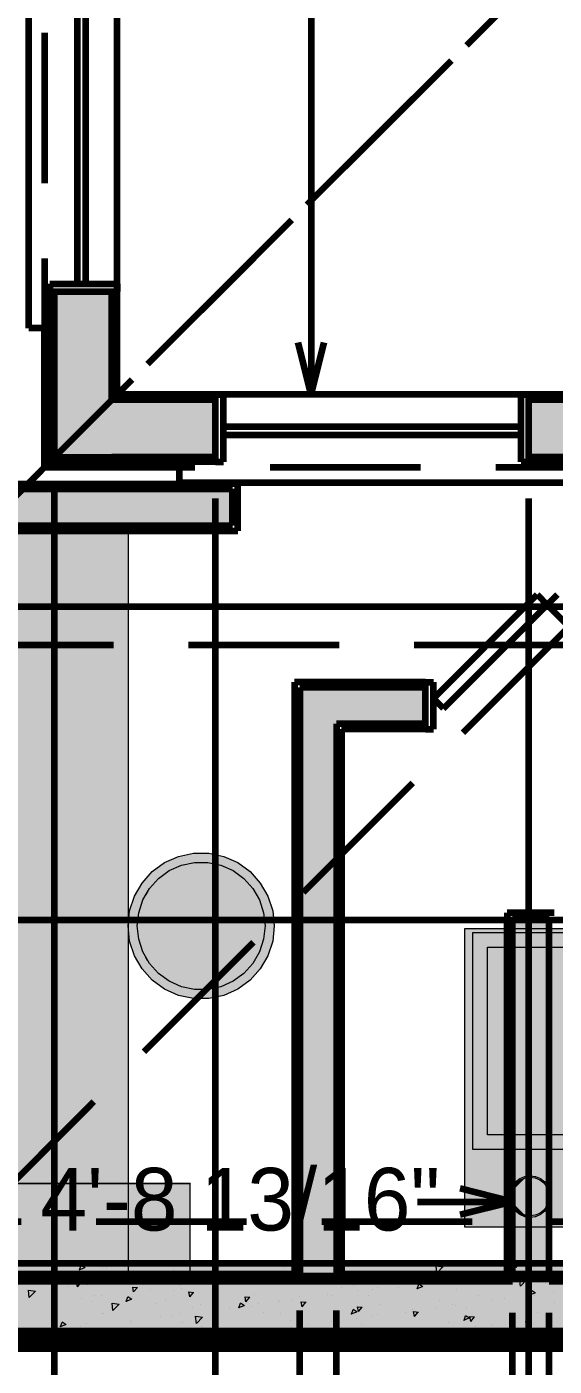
# Model space of a CAD drawing. Header units: inches. Extents: x -355 to 955, y -237 to 947.
# Drawn here: x 167.3 to 217.8, y 32.4 to 160.7 of the extents above; entities that cross this region are included whole.
import ezdxf

# ---------------------------------------------------------------- set-up
doc = ezdxf.new("R2010")
doc.units = ezdxf.units.IN
doc.header["$LTSCALE"] = 96
doc.header["$MEASUREMENT"] = 0
doc.linetypes.add('Dash', pattern=[0.225, 0.15, -0.075])
for name, color, linetype, lineweight, true_color in [('Casings_ Exterior-3', 7, 'Continuous', 158, 0x000000), ('Dimensions-1', 7, 'Continuous', 158, 0x000080), ('Dimensions-2', 7, 'Continuous', 158, 0x000080), ('Dimensions-3', 7, 'Continuous', 158, 0x000080), ('Doors-1', 7, 'Continuous', 158, 0x4b4b4b), ('Fixtures_ Interior-1', 7, 'Continuous', 158, 0x804040), ('Footings-0', 7, 'Dash', 211, 0x000000), ('Furniture_ Interior-2', 7, 'Continuous', 211, 0x8080c0), ('Roof Planes-2', 7, 'Dash', 211, 0x6fa455), ('Roof Planes-3', 7, 'Dash', 211, 0x6fa455), ('Slabs-1', 7, 'Continuous', 211, 0x000000), ('Walls_  Foundation-0', 7, 'Continuous', 211, 0x000000), ('Walls_  Normal-1', 7, 'Continuous', 211, 0x000000), ('Walls_  Normal-2', 7, 'Continuous', 211, 0x000000), ('Walls_  Normal-3', 7, 'Continuous', 211, 0x000000), ('Windows-3', 7, 'Continuous', 158, 0x4b4b4b)]:
    doc.layers.add(name, color=color, linetype=linetype, lineweight=lineweight, true_color=true_color)

# ---------------------------------------------------------------- blocks, each defined once
blk = doc.blocks.new('18_ w_ Gas Upflow_3')
at = {"layer": 'Fixtures_ Interior-1', "color": 17, "lineweight": 0, "true_color": 0x804040, "transparency": 33554687}
for points in [[(-8.75, 28.6), (8.74, 28.61), (8.75, 0), (-8.75, 0)], [(-8, 28.23), (8, 28.23), (8, 7.45), (-8, 7.45)], [(-6.6, 26.84), (6.6, 26.84), (6.6, 8.85), (-6.6, 8.85)], [(-4.43, 3.46), (-4.23, 3.94), (-3.91, 4.35), (-3.5, 4.67), (-3.01, 4.87), (-2.5, 4.94), (-1.98, 4.87), (-1.5, 4.67), (-1.08, 4.35), (-0.76, 3.94), (-0.56, 3.46), (-0.5, 2.94), (-0.56, 2.42), (-0.76, 1.94), (-1.08, 1.53), (-1.5, 1.21), (-1.98, 1.01), (-2.5, 0.94), (-3.01, 1.01), (-3.5, 1.21), (-3.91, 1.53), (-4.23, 1.94), (-4.43, 2.42), (-4.5, 2.94)], [(-4.29, 3.42), (-4.1, 3.87), (-3.81, 4.25), (-3.42, 4.55), (-2.98, 4.73), (-2.5, 4.8), (-2.01, 4.73), (-1.57, 4.55), (-1.18, 4.25), (-0.89, 3.87), (-0.7, 3.42), (-0.64, 2.94), (-0.7, 2.46), (-0.89, 2.01), (-1.18, 1.63), (-1.57, 1.33), (-2.01, 1.15), (-2.5, 1.08), (-2.98, 1.15), (-3.42, 1.33), (-3.81, 1.63), (-4.1, 2.01), (-4.29, 2.46), (-4.35, 2.94)]]:
    blk.add_lwpolyline(points, close=True, dxfattribs=at)
at = {"layer": 'Fixtures_ Interior-1', "color": 7, "lineweight": 0, "true_color": 0xffffff, "transparency": 33554687}
for points in [[(-8.75, 28.6), (8.74, 28.61), (-8.75, 28.6), (8.75, 0)], [(-8.75, 0), (-8.75, 28.6), (-8.75, 0), (8.75, 0)], [(-8, 7.45), (-8, 28.23), (-8, 7.45), (8, 7.45)], [(-8, 28.23), (8, 28.23), (-8, 28.23), (8, 7.45)], [(-6.6, 8.85), (-6.6, 26.84), (-6.6, 8.85), (6.6, 26.84)], [(-6.6, 8.85), (6.6, 26.84), (-6.6, 8.85), (6.6, 8.85)], [(-4.5, 2.94), (-3.5, 4.67), (-4.5, 2.94), (-3.01, 4.87)], [(-4.5, 2.94), (-3.01, 4.87), (-4.5, 2.94), (-2.5, 0.94)], [(-4.5, 2.94), (-3.91, 4.35), (-4.5, 2.94), (-3.5, 4.67)], [(-4.5, 2.94), (-4.43, 3.46), (-4.5, 2.94), (-3.91, 4.35)], [(-4.43, 3.46), (-4.23, 3.94), (-4.43, 3.46), (-3.91, 4.35)], [(-4.29, 3.42), (-3.42, 4.55), (-4.29, 3.42), (-2.98, 4.73)], [(-4.29, 3.42), (-2.98, 4.73), (-4.29, 3.42), (-1.18, 4.25)], [(-4.29, 3.42), (-4.1, 3.87), (-4.29, 3.42), (-3.42, 4.55)], [(-4.29, 3.42), (-1.18, 4.25), (-4.29, 3.42), (-1.18, 1.63)], [(-4.1, 3.87), (-3.81, 4.25), (-4.1, 3.87), (-3.42, 4.55)], [(-3.01, 4.87), (-2.5, 4.94), (-3.01, 4.87), (-1.98, 4.87)], [(-3.01, 4.87), (-1.98, 4.87), (-3.01, 4.87), (-2.5, 0.94)], [(-2.98, 4.73), (-2.5, 4.8), (-2.98, 4.73), (-2.01, 4.73)], [(-2.98, 4.73), (-2.01, 4.73), (-2.98, 4.73), (-1.18, 4.25)], [(-1.98, 4.87), (-0.5, 2.94), (-1.98, 4.87), (-2.5, 0.94)], [(-2.01, 4.73), (-1.57, 4.55), (-2.01, 4.73), (-1.18, 4.25)], [(-1.98, 4.87), (-1.5, 4.67), (-1.98, 4.87), (-0.5, 2.94)], [(-1.5, 4.67), (-1.08, 4.35), (-1.5, 4.67), (-0.5, 2.94)], [(-1.18, 4.25), (-0.89, 3.87), (-1.18, 4.25), (-0.7, 3.42)], [(-1.18, 4.25), (-0.7, 3.42), (-1.18, 4.25), (-0.64, 2.94)], [(-1.18, 4.25), (-0.64, 2.94), (-1.18, 4.25), (-1.18, 1.63)], [(-1.08, 4.35), (-0.76, 3.94), (-1.08, 4.35), (-0.56, 3.46)], [(-1.08, 4.35), (-0.56, 3.46), (-1.08, 4.35), (-0.5, 2.94)], [(-4.5, 2.94), (-2.5, 0.94), (-4.5, 2.94), (-4.23, 1.94)], [(-4.5, 2.94), (-4.23, 1.94), (-4.5, 2.94), (-4.43, 2.42)], [(-4.35, 2.94), (-4.29, 3.42), (-4.35, 2.94), (-4.29, 2.46)], [(-4.29, 3.42), (-1.18, 1.63), (-4.29, 3.42), (-4.29, 2.46)], [(-0.5, 2.94), (-1.5, 1.21), (-0.5, 2.94), (-2.5, 0.94)], [(-0.5, 2.94), (-0.76, 1.94), (-0.5, 2.94), (-1.5, 1.21)], [(-0.64, 2.94), (-0.7, 2.46), (-0.64, 2.94), (-1.18, 1.63)], [(-0.5, 2.94), (-0.56, 2.42), (-0.5, 2.94), (-0.76, 1.94)], [(-1.18, 1.63), (-2.98, 1.15), (-1.18, 1.63), (-4.29, 2.46)], [(-2.98, 1.15), (-3.42, 1.33), (-2.98, 1.15), (-4.29, 2.46)], [(-3.42, 1.33), (-4.1, 2.01), (-3.42, 1.33), (-4.29, 2.46)], [(-2.5, 0.94), (-3.91, 1.53), (-2.5, 0.94), (-4.23, 1.94)], [(-3.42, 1.33), (-3.81, 1.63), (-3.42, 1.33), (-4.1, 2.01)], [(-2.5, 0.94), (-3.5, 1.21), (-2.5, 0.94), (-3.91, 1.53)], [(-1.18, 1.63), (-2.01, 1.15), (-1.18, 1.63), (-2.98, 1.15)], [(-1.18, 1.63), (-1.57, 1.33), (-1.18, 1.63), (-2.01, 1.15)], [(-0.76, 1.94), (-1.08, 1.53), (-0.76, 1.94), (-1.5, 1.21)], [(-0.7, 2.46), (-0.89, 2.01), (-0.7, 2.46), (-1.18, 1.63)], [(-2.5, 0.94), (-3.01, 1.01), (-2.5, 0.94), (-3.5, 1.21)], [(-2.01, 1.15), (-2.5, 1.08), (-2.01, 1.15), (-2.98, 1.15)], [(-1.5, 1.21), (-1.98, 1.01), (-1.5, 1.21), (-2.5, 0.94)]]:
    blk.add_solid(points, dxfattribs=at)
blk = doc.blocks.new('Ductless AC Heat')
at = {"layer": 'Fixtures_ Interior-1', "color": 17, "lineweight": 0, "true_color": 0x804040, "transparency": 33554687}
blk.add_line((-21.55, 8.65), (-21.6, 8.65), dxfattribs=at)
at = {"layer": 'Fixtures_ Interior-1', "lineweight": 0, "transparency": 33554687}
blk.add_lwpolyline([(21.6, 8.65), (21.55, 8.7), (21.6, 8.65), (21.55, 8.65), (-21.55, 8.65), (-21.6, 8.65), (-21.6, 0.05), (21.6, 0.05), (21.55, 0), (21.6, 0.05), (21.6, 8.65), (21.55, 8.65)], dxfattribs=at)
at = {"layer": 'Fixtures_ Interior-1', "color": 17, "lineweight": 0, "true_color": 0x804040, "transparency": 33554687}
blk.add_lwpolyline([(-21.55, 0), (-21.55, 8.7), (21.55, 8.7), (21.55, 0), (-21.55, 0), (-21.6, 0.05)], close=True, dxfattribs=at)
blk.add_lwpolyline([(-21.55, 8.7), (-21.6, 8.65), (-21.55, 8.7)], dxfattribs=at)
at = {"layer": 'Fixtures_ Interior-1', "color": 7, "lineweight": 0, "true_color": 0xffffff, "transparency": 33554687}
for points in [[(-21.55, 0), (-21.55, 8.7), (-21.55, 0), (21.55, 0)], [(-21.55, 8.7), (21.55, 8.7), (-21.55, 8.7), (21.55, 0)]]:
    blk.add_solid(points, dxfattribs=at)
blk = doc.blocks.new('Rectangular Tapered')
at = {"layer": 'Furniture_ Interior-2', "color": 163, "lineweight": 0, "true_color": 0x8080c0, "transparency": 33554687}
blk.add_lwpolyline([(-14, 12), (14, 12), (14, 0), (-14, 0)], close=True, dxfattribs=at)
at = {"layer": 'Furniture_ Interior-2', "color": 7, "lineweight": 0, "true_color": 0xffffff, "transparency": 33554687}
for points in [[(-14, 0), (-14, 12), (-14, 0), (14, 0)], [(-14, 12), (14, 12), (-14, 12), (14, 0)]]:
    blk.add_solid(points, dxfattribs=at)
blk = doc.blocks.new('Diner Stool')
at = {"color": 163, "linetype": 'Continuous', "lineweight": 0, "true_color": 0x8080c0, "transparency": 33554687}
blk.add_lwpolyline([(-5.3, 3.94), (-5.82, 5.11), (-6.08, 6.36), (-6.08, 7.64), (-5.82, 8.89), (-5.3, 10.06), (-4.55, 11.09), (-3.6, 11.95), (-2.49, 12.59), (-1.27, 12.98), (0, 13.12), (1.27, 12.98), (2.49, 12.59), (3.6, 11.95), (4.55, 11.09), (5.3, 10.06), (5.82, 8.89), (6.08, 7.64), (6.08, 6.36), (5.82, 5.11), (5.3, 3.94), (4.55, 2.91), (3.6, 2.05), (2.49, 1.41), (1.27, 1.02), (0, 0.88), (-1.27, 1.02), (-2.49, 1.41), (-3.6, 2.05), (-4.55, 2.91)], close=True, dxfattribs=at)
at = {"color": 18, "linetype": 'Continuous', "lineweight": 0, "true_color": 0x000000, "transparency": 33554687}
for points in [[(-3.27, 1.86), (-3.13, 1.77), (-3.12, 1.76), (-3.01, 1.71)], [(3.27, 1.86), (3.13, 1.77), (3.12, 1.76), (3.01, 1.71)]]:
    blk.add_lwpolyline(points, dxfattribs=at)
at = {"color": 7, "linetype": 'Continuous', "lineweight": 0, "true_color": 0xffffff, "transparency": 33554687}
for points in [[(-2.49, 12.59), (-1.27, 12.98), (-2.49, 12.59), (1.27, 12.98)], [(-2.49, 12.59), (1.27, 12.98), (-2.49, 12.59), (2.49, 1.41)], [(-1.27, 12.98), (0, 13.12), (-1.27, 12.98), (1.27, 12.98)], [(1.27, 12.98), (2.49, 12.59), (1.27, 12.98), (3.6, 11.95)], [(1.27, 12.98), (3.6, 11.95), (1.27, 12.98), (5.3, 10.06)], [(1.27, 12.98), (5.3, 10.06), (1.27, 12.98), (2.49, 1.41)], [(-5.3, 10.06), (-4.55, 11.09), (-5.3, 10.06), (-2.49, 12.59)], [(-5.3, 10.06), (-2.49, 12.59), (-5.3, 10.06), (-2.49, 1.41)], [(-4.55, 11.09), (-3.6, 11.95), (-4.55, 11.09), (-2.49, 12.59)], [(-2.49, 12.59), (2.49, 1.41), (-2.49, 12.59), (-2.49, 1.41)], [(3.6, 11.95), (4.55, 11.09), (3.6, 11.95), (5.3, 10.06)], [(-4.55, 2.91), (-6.08, 6.36), (-4.55, 2.91), (-5.3, 10.06)], [(-6.08, 6.36), (-6.08, 7.64), (-6.08, 6.36), (-5.3, 10.06)], [(-6.08, 7.64), (-5.82, 8.89), (-6.08, 7.64), (-5.3, 10.06)], [(-4.55, 2.91), (-5.3, 10.06), (-4.55, 2.91), (-2.49, 1.41)], [(5.3, 10.06), (5.3, 3.94), (5.3, 10.06), (2.49, 1.41)], [(5.3, 10.06), (5.82, 8.89), (5.3, 10.06), (6.08, 7.64)], [(5.3, 10.06), (6.08, 7.64), (5.3, 10.06), (5.3, 3.94)], [(6.08, 7.64), (6.08, 6.36), (6.08, 7.64), (5.3, 3.94)], [(-4.55, 2.91), (-5.3, 3.94), (-4.55, 2.91), (-6.08, 6.36)], [(-5.3, 3.94), (-5.82, 5.11), (-5.3, 3.94), (-6.08, 6.36)], [(6.08, 6.36), (5.82, 5.11), (6.08, 6.36), (5.3, 3.94)], [(5.3, 3.94), (4.55, 2.91), (5.3, 3.94), (2.49, 1.41)], [(-4.55, 2.91), (-2.49, 1.41), (-4.55, 2.91), (-3.6, 2.05)], [(4.55, 2.91), (3.6, 2.05), (4.55, 2.91), (2.49, 1.41)], [(2.49, 1.41), (-1.27, 1.02), (2.49, 1.41), (-2.49, 1.41)], [(2.49, 1.41), (1.27, 1.02), (2.49, 1.41), (-1.27, 1.02)], [(1.27, 1.02), (0, 0.88), (1.27, 1.02), (-1.27, 1.02)]]:
    blk.add_solid(points, dxfattribs=at)
at = {"layer": 'Furniture_ Interior-2', "color": 163, "lineweight": 0, "true_color": 0x8080c0, "transparency": 33554687}
blk.add_lwpolyline([(-6.06, 3.5), (-6.66, 4.84), (-6.96, 6.27), (-6.96, 7.73), (-6.66, 9.16), (-6.06, 10.5), (-5.2, 11.68), (-4.11, 12.66), (-2.85, 13.39), (-1.46, 13.85), (0, 14), (1.46, 13.85), (2.85, 13.39), (4.11, 12.66), (5.2, 11.68), (6.06, 10.5), (6.66, 9.16), (6.96, 7.73), (6.96, 6.27), (6.66, 4.84), (6.06, 3.5), (5.2, 2.32), (4.11, 1.34), (2.85, 0.61), (1.46, 0.15), (0, 0), (-1.46, 0.15), (-2.85, 0.61), (-4.11, 1.34), (-5.2, 2.32)], close=True, dxfattribs=at)
at = {"layer": 'Furniture_ Interior-2', "color": 7, "lineweight": 0, "true_color": 0xffffff, "transparency": 33554687}
for points in [[(-5.2, 2.32), (-5.2, 11.68), (-5.2, 2.32), (-1.46, 13.85)], [(-5.2, 11.68), (-4.11, 12.66), (-5.2, 11.68), (-1.46, 13.85)], [(-5.2, 2.32), (-1.46, 13.85), (-5.2, 2.32), (-1.46, 0.15)], [(-4.11, 12.66), (-2.85, 13.39), (-4.11, 12.66), (-1.46, 13.85)], [(-1.46, 13.85), (0, 14), (-1.46, 13.85), (1.46, 13.85)], [(-1.46, 13.85), (1.46, 13.85), (-1.46, 13.85), (-1.46, 0.15)], [(1.46, 13.85), (1.46, 0.15), (1.46, 13.85), (-1.46, 0.15)], [(1.46, 13.85), (2.85, 13.39), (1.46, 13.85), (4.11, 12.66)], [(1.46, 13.85), (4.11, 12.66), (1.46, 13.85), (5.2, 11.68)], [(1.46, 13.85), (5.2, 11.68), (1.46, 13.85), (1.46, 0.15)], [(-5.2, 2.32), (-6.66, 4.84), (-5.2, 2.32), (-5.2, 11.68)], [(-6.66, 4.84), (-6.66, 9.16), (-6.66, 4.84), (-5.2, 11.68)], [(-6.66, 9.16), (-6.06, 10.5), (-6.66, 9.16), (-5.2, 11.68)], [(5.2, 11.68), (5.2, 2.32), (5.2, 11.68), (1.46, 0.15)], [(5.2, 11.68), (6.06, 10.5), (5.2, 11.68), (6.66, 9.16)], [(5.2, 11.68), (6.66, 9.16), (5.2, 11.68), (6.66, 4.84)], [(5.2, 11.68), (6.66, 4.84), (5.2, 11.68), (5.2, 2.32)], [(-6.66, 4.84), (-6.96, 7.73), (-6.66, 4.84), (-6.66, 9.16)], [(6.66, 9.16), (6.96, 7.73), (6.66, 9.16), (6.66, 4.84)], [(-6.66, 4.84), (-6.96, 6.27), (-6.66, 4.84), (-6.96, 7.73)], [(6.96, 7.73), (6.96, 6.27), (6.96, 7.73), (6.66, 4.84)], [(-5.2, 2.32), (-6.06, 3.5), (-5.2, 2.32), (-6.66, 4.84)], [(6.66, 4.84), (6.06, 3.5), (6.66, 4.84), (5.2, 2.32)], [(-5.2, 2.32), (-1.46, 0.15), (-5.2, 2.32), (-4.11, 1.34)], [(-1.46, 0.15), (-2.85, 0.61), (-1.46, 0.15), (-4.11, 1.34)], [(5.2, 2.32), (4.11, 1.34), (5.2, 2.32), (1.46, 0.15)], [(4.11, 1.34), (2.85, 0.61), (4.11, 1.34), (1.46, 0.15)], [(1.46, 0.15), (0, 0), (1.46, 0.15), (-1.46, 0.15)]]:
    blk.add_solid(points, dxfattribs=at)

msp = doc.modelspace()

# ---------------------------------------------------------------- linework, layer by layer
at = {"layer": 'Casings_ Exterior-3', "transparency": 33554687}
for p, q in [((167.51, 131.82), (167.51, 166.82)), ((169.51, 131.82), (167.51, 131.82)), ((181.88, 119.01), (181.88, 117.01)), ((218.88, 117.01), (181.88, 117.01))]:
    msp.add_line(p, q, dxfattribs=at)
at = {"layer": 'Dimensions-1', "color": 176, "linetype": 'Continuous', "lineweight": 158, "true_color": 0x000080, "transparency": 33554687}
for p, q in [((193.45, -21.25), (193.45, 37.72)), ((196.95, -21.25), (196.95, 37.72))]:
    msp.add_line(p, q, dxfattribs=at)
at = {"layer": 'Dimensions-2', "transparency": 33554687}
for p, q in [((213.81, 48.15), (208.81, 49.4)), ((213.81, 48.15), (208.81, 46.9)), ((217.31, -3.47), (217.31, 37.5))]:
    msp.add_line(p, q, dxfattribs=at)
at = {"layer": 'Dimensions-2', "color": 176, "linetype": 'Continuous', "lineweight": 158, "true_color": 0x000080, "transparency": 33554687}
for p, q in [((204.71, 48.15), (213.81, 48.15)), ((213.81, -21.47), (213.81, 37.5)), ((217.31, -21.47), (217.31, 37.5))]:
    msp.add_line(p, q, dxfattribs=at)
at = {"layer": 'Dimensions-3', "color": 176, "linetype": 'Continuous', "lineweight": 158, "true_color": 0x000080, "transparency": 33554687}
for p, q in [((194.53, 190.91), (194.53, 125.45)), ((185.38, -3.47), (185.38, 115.5)), ((215.38, -3.47), (215.38, 115.5)), ((131.47, 105.16), (276.05, 105.16)), ((131.47, 75.16), (276.05, 75.16)), ((95.47, 35), (277, 35)), ((113.47, 35), (277, 35)), ((131.47, 35), (277, 35))]:
    msp.add_line(p, q, dxfattribs=at)
at = {"layer": 'Dimensions-3', "transparency": 33554687}
for p, q in [((194.53, 125.45), (193.28, 130.45)), ((194.53, 125.45), (195.78, 130.45)), ((169.95, -3.47), (169.95, 116.45)), ((169.95, -21.47), (169.95, 116.45)), ((169.95, -39.47), (169.95, 116.45))]:
    msp.add_line(p, q, dxfattribs=at)
at = {"layer": 'Doors-1', "transparency": 33554687}
for p, q in [((206.24, 96.35), (216.17, 106.29)), ((207.21, 95.38), (217.14, 105.31)), ((216.17, 106.29), (217.14, 105.31)), ((217.14, 105.31), (218.12, 106.29)), ((217.14, 105.31), (227.08, 95.38)), ((205.49, 97.91), (206.24, 97.91)), ((205.49, 93.41), (205.49, 97.91)), ((206.24, 93.41), (206.24, 97.91)), ((207.21, 95.38), (206.24, 96.35)), ((205.49, 93.41), (206.24, 93.41))]:
    msp.add_line(p, q, dxfattribs=at)
at = {"layer": 'Footings-0', "transparency": 33554687}
msp.add_line((641.95, 46.22), (65.95, 46.22), dxfattribs=at)
at = {"layer": 'Roof Planes-2', "transparency": 33554687}
for points in [[(133, 413), (234.7, 311.3), (169, 311.3), (169, 118.5), (234.5, 118.5), (133, 17)], [(133, 17), (234.5, 118.5), (279.05, 118.5), (279.05, 34.05), (279.05, 34.05), (279.05, 17)]]:
    msp.add_lwpolyline(points, close=True, dxfattribs=at)
at = {"layer": 'Roof Planes-3', "transparency": 33554687}
for points in [[(151.95, 328.35), (265.4, 214.9), (151.95, 101.45)], [(151.95, 101.45), (265.4, 214.9), (375.45, 214.9), (262, 101.45)]]:
    msp.add_lwpolyline(points, close=True, dxfattribs=at)
at = {"layer": 'Slabs-1', "transparency": 33554687}
msp.add_lwpolyline([(154.45, 12.77), (154.45, 35.77), (255.55, 35.77), (255.55, 12.77)], close=True, dxfattribs=at)
at = {"layer": 'Walls_  Foundation-0', "color": 18, "linetype": 'Continuous', "lineweight": 211, "true_color": 0x000000, "transparency": 33554687}
for p, q in [((645.95, 42.22), (61.95, 42.22)), ((645.95, 34.22), (61.95, 34.22))]:
    msp.add_line(p, q, dxfattribs=at)
at = {"layer": 'Walls_  Foundation-0', "color": 252, "lineweight": 9, "true_color": 0x969696, "transparency": 33554687}
for p, q in [((170.59, 41.99), (170.59, 41.99)), ((171.71, 41.48), (171.71, 41.48)), ((172.33, 41.63), (172.86, 41.83)), ((172.36, 41.61), (172.51, 42.06)), ((172.51, 42.08), (172.88, 41.83)), ((174.55, 41.85), (174.55, 41.85)), ((174.89, 41.84), (174.89, 41.84)), ((176.42, 42.1), (176.42, 42.1)), ((177.54, 41.57), (177.54, 41.57)), ((181.32, 41.55), (181.32, 41.55)), ((181.43, 42.14), (181.43, 42.14)), ((183.11, 41.03), (183.64, 41.23)), ((183.14, 41), (183.29, 41.46)), ((183.29, 41.48), (183.66, 41.23)), ((188.1, 41.14), (188.1, 41.14)), ((189.68, 42.15), (189.68, 42.15)), ((191.48, 41.38), (191.48, 41.38)), ((192.01, 41.89), (192.01, 41.89)), ((192.88, 41.21), (192.88, 41.21)), ((193.36, 41.63), (193.36, 41.63)), ((196.66, 41.69), (196.66, 41.69)), ((200.52, 42.22), (200.52, 42.22)), ((206.57, 41.31), (206.49, 42.02)), ((206.49, 42.02), (207.16, 41.92)), ((206.57, 41.31), (207.15, 41.92)), ((207.58, 41.49), (207.58, 41.49)), ((210.3, 41.16), (210.3, 41.16)), ((211, 42.22), (211, 42.22)), ((211.96, 41.29), (211.96, 41.29)), ((214.15, 41.85), (214.08, 42.22)), ((214.15, 41.85), (214.46, 42.22)), ((214.36, 41.07), (214.36, 41.07)), ((215.03, 41.78), (215.03, 41.78)), ((215.86, 41.85), (215.86, 41.85)), ((215.94, 42.08), (215.94, 42.08)), ((217.52, 41.82), (217.52, 41.82)), ((169.9, 40.56), (169.9, 40.56)), ((171.2, 40), (171.2, 40)), ((172.15, 39.98), (172.06, 40.45)), ((172.07, 40.45), (172.52, 40.41)), ((172.15, 39.98), (172.51, 40.41)), ((172.78, 41.01), (172.78, 41.01)), ((173.09, 40.19), (173.09, 40.19)), ((173.68, 41.04), (173.68, 41.04)), ((177.53, 39.5), (177.44, 39.97)), ((177.45, 39.97), (177.9, 39.93)), ((177.53, 39.5), (177.89, 39.93)), ((182.03, 40.14), (182.03, 40.14)), ((182.15, 39.8), (182.15, 39.8)), ((182.55, 41.04), (182.55, 41.04)), ((183.91, 40.39), (183.91, 40.39)), ((185.13, 40.12), (185.13, 40.12)), ((188.64, 41.01), (188.64, 41.01)), ((188.98, 40.65), (188.98, 40.65)), ((190.69, 40.35), (190.69, 40.35)), ((193.89, 40.43), (194.41, 40.63)), ((193.92, 40.4), (194.07, 40.85)), ((194.07, 40.88), (194.44, 40.63)), ((197.47, 39.93), (197.47, 39.93)), ((198.6, 40.12), (198.6, 40.12)), ((199.05, 40.94), (199.05, 40.94)), ((200.84, 39.92), (200.84, 39.92)), ((202.9, 39.96), (202.9, 39.96)), ((204.32, 40.28), (204.32, 40.28)), ((204.67, 39.83), (205.19, 40.03)), ((204.69, 39.8), (204.85, 40.25)), ((204.85, 40.28), (205.22, 40.03)), ((205.58, 40.54), (205.58, 40.54)), ((208.06, 40.97), (208.06, 40.97)), ((208.11, 40.76), (208.11, 40.76)), ((208.42, 40.91), (208.42, 40.91)), ((212.36, 40.81), (212.36, 40.81)), ((214.57, 40.07), (214.49, 40.78)), ((214.5, 40.78), (215.17, 40.67)), ((214.57, 40.07), (215.16, 40.67)), ((216.96, 40.28), (216.96, 40.28)), ((167.54, 38.97), (167.46, 39.68)), ((167.47, 39.68), (168.14, 39.57)), ((167.54, 38.97), (168.13, 39.57)), ((169.73, 38.52), (169.73, 38.52)), ((172.57, 38.9), (172.57, 38.9)), ((173.59, 38.55), (173.59, 38.55)), ((173.79, 39.21), (173.79, 39.21)), ((174.45, 39.14), (174.45, 39.14)), ((176.81, 38.61), (177.34, 38.81)), ((176.83, 38.59), (176.99, 39.04)), ((176.99, 39.06), (177.36, 38.81)), ((177.45, 39.08), (177.45, 39.08)), ((179.19, 39.77), (179.19, 39.77)), ((180.57, 38.79), (180.57, 38.79)), ((181.34, 39.64), (181.34, 39.64)), ((182.91, 39.03), (182.82, 39.5)), ((182.83, 39.5), (183.28, 39.46)), ((182.91, 39.03), (183.27, 39.46)), ((188.29, 38.56), (188.2, 39.03)), ((188.21, 39.03), (188.66, 38.99)), ((188.29, 38.56), (188.65, 38.99)), ((189.14, 39.27), (189.14, 39.27)), ((191.39, 38.67), (191.39, 38.67)), ((191.52, 38.59), (191.52, 38.59)), ((192.78, 38.71), (192.78, 38.71)), ((193.44, 39.11), (193.44, 39.11)), ((193.67, 38.09), (193.58, 38.56)), ((193.59, 38.56), (194.04, 38.52)), ((193.67, 38.09), (194.03, 38.52)), ((196.12, 39.3), (196.12, 39.3)), ((196.57, 39.19), (196.57, 39.19)), ((198.97, 39.67), (198.97, 39.67)), ((200.06, 39.14), (200.06, 39.14)), ((200.43, 39.72), (200.43, 39.72)), ((206.84, 38.72), (206.84, 38.72)), ((208.42, 39.73), (208.42, 39.73)), ((210.56, 39.17), (210.56, 39.17)), ((211.87, 38.8), (211.87, 38.8)), ((213.06, 38.83), (213.06, 38.83)), ((215.45, 39.23), (215.97, 39.43)), ((215.47, 39.2), (215.63, 39.65)), ((215.63, 39.68), (216, 39.43)), ((215.76, 39.36), (215.76, 39.36)), ((215.9, 39.2), (215.9, 39.2)), ((217.78, 39.45), (217.78, 39.45)), ((217.79, 38.52), (217.79, 38.52)), ((169.8, 38.07), (169.8, 38.07)), ((170.23, 37.57), (170.23, 37.57)), ((174.52, 37.41), (174.52, 37.41)), ((174.62, 37.45), (174.62, 37.45)), ((175.55, 37.72), (175.46, 38.44)), ((175.47, 38.44), (176.14, 38.33)), ((175.55, 37.72), (176.13, 38.33)), ((179.68, 38.42), (179.68, 38.42)), ((181.93, 37.43), (181.93, 37.43)), ((183.16, 38), (183.16, 38)), ((183.98, 38.26), (183.98, 38.26)), ((185.04, 37.62), (185.04, 37.62)), ((186.67, 38.05), (186.67, 38.05)), ((187.59, 38.01), (188.11, 38.21)), ((187.61, 37.98), (187.77, 38.44)), ((187.77, 38.46), (188.14, 38.21)), ((188.89, 38.15), (188.89, 38.15)), ((189.51, 38.43), (189.51, 38.43)), ((189.94, 37.58), (189.94, 37.58)), ((191.64, 37.47), (191.64, 37.47)), ((198.37, 37.41), (198.89, 37.61)), ((198.39, 37.38), (198.54, 37.83)), ((198.54, 37.86), (198.92, 37.61)), ((199.05, 37.62), (198.96, 38.09)), ((198.97, 38.09), (199.42, 38.05)), ((199.05, 37.62), (199.41, 38.05)), ((200.33, 37.22), (200.33, 37.22)), ((200.89, 37.38), (200.89, 37.38)), ((201.1, 38.32), (201.1, 38.32)), ((203.61, 37.58), (203.61, 37.58)), ((204.23, 37.79), (204.23, 37.79)), ((204.43, 37.15), (204.34, 37.62)), ((204.35, 37.62), (204.8, 37.58)), ((204.43, 37.15), (204.79, 37.58)), ((206.45, 37.96), (206.45, 37.96)), ((208.02, 38.27), (208.02, 38.27)), ((208.32, 38.2), (208.32, 38.2)), ((209.17, 36.78), (209.32, 37.23)), ((209.32, 37.26), (209.7, 37.01)), ((209.43, 37.93), (209.43, 37.93)), ((216.21, 37.52), (216.21, 37.52)), ((217.15, 37.39), (217.15, 37.39)), ((170.51, 36.19), (171.03, 36.39)), ((170.53, 36.17), (170.68, 36.62)), ((170.6, 35.94), (170.6, 35.94)), ((170.68, 36.64), (171.06, 36.39)), ((172.48, 36.18), (172.48, 36.18)), ((173.04, 36.44), (173.04, 36.44)), ((173.5, 36.05), (173.5, 36.05)), ((177.21, 36.81), (177.21, 36.81)), ((177.35, 36.58), (177.35, 36.58)), ((180.06, 37.18), (180.06, 37.18)), ((181.25, 37.14), (181.25, 37.14)), ((181.31, 35.57), (181.46, 36.02)), ((181.46, 36.04), (181.84, 35.79)), ((182.18, 36.62), (182.18, 36.62)), ((183.55, 36.48), (183.47, 37.2)), ((183.48, 37.2), (184.14, 37.09)), ((183.55, 36.48), (184.14, 37.09)), ((184, 36.24), (184, 36.24)), ((191.56, 35.24), (191.47, 35.95)), ((191.48, 35.95), (192.15, 35.85)), ((192.53, 36.79), (192.53, 36.79)), ((192.69, 36.22), (192.69, 36.22)), ((194.15, 36.34), (194.15, 36.34)), ((196.48, 36.69), (196.48, 36.69)), ((196.99, 36.71), (196.99, 36.71)), ((198.87, 36.96), (198.87, 36.96)), ((199.31, 36.38), (199.31, 36.38)), ((207.69, 36.54), (207.69, 36.54)), ((209.14, 36.81), (209.67, 37.01)), ((209.81, 36.68), (209.72, 37.15)), ((209.73, 37.15), (210.18, 37.11)), ((209.81, 36.68), (210.17, 37.11)), ((210.26, 36.17), (210.26, 36.17)), ((211.78, 36.3), (211.78, 36.3)), ((211.99, 36.39), (211.99, 36.39)), ((213.93, 36.24), (213.93, 36.24)), ((215.19, 36.21), (215.1, 36.68)), ((215.11, 36.68), (215.56, 36.64)), ((215.19, 36.21), (215.55, 36.64)), ((215.67, 36.86), (215.67, 36.86)), ((215.81, 36.49), (215.81, 36.49)), ((167.81, 34.8), (167.72, 35.27)), ((167.73, 35.27), (168.18, 35.23)), ((167.76, 35.56), (167.76, 35.56)), ((167.81, 34.8), (168.17, 35.23)), ((169.71, 35.57), (169.71, 35.57)), ((172.72, 35.77), (172.72, 35.77)), ((173.19, 34.33), (173.1, 34.8)), ((173.11, 34.8), (173.56, 34.76)), ((173.19, 34.33), (173.55, 34.76)), ((175.64, 35.65), (175.64, 35.65)), ((181.16, 34.64), (181.16, 34.64)), ((181.29, 35.59), (181.81, 35.79)), ((182.41, 35.23), (182.41, 35.23)), ((184.7, 35.09), (184.7, 35.09)), ((184.94, 35.12), (184.94, 35.12)), ((187.54, 35.47), (187.54, 35.47)), ((188.78, 34.84), (188.78, 34.84)), ((188.8, 35.65), (188.8, 35.65)), ((189.41, 35.71), (189.41, 35.71)), ((191.56, 35.24), (192.14, 35.85)), ((192.07, 34.99), (192.59, 35.19)), ((192.09, 34.96), (192.24, 35.42)), ((192.24, 35.44), (192.62, 35.19)), ((193.07, 34.69), (193.07, 34.69)), ((193.37, 35.03), (193.37, 35.03)), ((198.24, 35.69), (198.24, 35.69)), ((199.53, 34.22), (199.48, 34.71)), ((199.48, 34.71), (200.15, 34.61)), ((200.24, 34.73), (200.24, 34.73)), ((201.9, 35.58), (201.9, 35.58)), ((202.53, 35.54), (202.53, 35.54)), ((202.87, 34.36), (203.02, 34.81)), ((203.02, 34.84), (203.4, 34.59)), ((204.14, 35.29), (204.14, 35.29)), ((204.47, 35), (204.47, 35)), ((206.35, 35.24), (206.35, 35.24)), ((207.92, 35.77), (207.92, 35.77)), ((208.68, 35.17), (208.68, 35.17)), ((210.19, 34.75), (210.19, 34.75)), ((211.09, 35.87), (211.09, 35.87)), ((178.08, 34.22), (178.08, 34.22)), ((178.5, 34.22), (178.48, 34.33)), ((178.49, 34.33), (178.94, 34.29)), ((178.87, 34.22), (178.93, 34.29)), ((179.96, 34.47), (179.96, 34.47)), ((185.01, 34.44), (185.01, 34.44)), ((199.77, 34.22), (200.14, 34.61)), ((201.63, 34.62), (201.63, 34.62)), ((202.84, 34.39), (203.37, 34.59)), ((211.27, 34.37), (211.27, 34.37)), ((213.8, 34.24), (213.83, 34.22)), ((215.58, 34.36), (215.58, 34.36))]:
    msp.add_line(p, q, dxfattribs=at)
at = {"layer": 'Walls_  Foundation-0', "color": 7, "true_color": 0xffffff, "transparency": 33554687}
msp.add_solid([(645.95, 34.22), (61.95, 34.22), (645.95, 42.22), (61.95, 42.22)], dxfattribs=at)
at = {"layer": 'Walls_  Normal-1', "color": 18, "linetype": 'Continuous', "lineweight": 211, "true_color": 0x000000, "transparency": 33554687}
for p, q in [((192.95, 97.91), (192.95, 41.22)), ((205.49, 97.91), (192.95, 97.91)), ((205.49, 93.41), (205.49, 97.91)), ((196.95, 97.41), (193.45, 97.41)), ((193.45, 97.41), (193.45, 40.72)), ((205.49, 97.41), (196.95, 97.41)), ((205.49, 93.91), (205.49, 97.41)), ((196.95, 93.91), (196.95, 40.72)), ((205.49, 93.91), (196.95, 93.91)), ((197.45, 93.41), (197.45, 41.22)), ((205.49, 93.41), (197.45, 93.41)), ((192.95, 41.22), (61, 41.22)), ((269.2, 41.22), (197.45, 41.22)), ((193.45, 40.72), (60.5, 40.72)), ((269.7, 40.72), (196.95, 40.72)), ((370.2, 34.77), (54.55, 34.77)), ((373.7, 34.78), (54.56, 34.78)), ((373.7, 35.22), (60.5, 35.22)), ((370.2, 34.27), (54.05, 34.27))]:
    msp.add_line(p, q, dxfattribs=at)
at = {"layer": 'Walls_  Normal-1', "color": 6, "lineweight": 9, "true_color": 0xff00ff, "transparency": 33554687}
for p, q in [((170.04, 34.27), (170.54, 34.77)), ((175.69, 34.27), (176.19, 34.77)), ((181.35, 34.27), (181.85, 34.77)), ((187.01, 34.27), (187.51, 34.77)), ((192.66, 34.27), (193.16, 34.77)), ((198.32, 34.27), (198.82, 34.77)), ((203.98, 34.27), (204.48, 34.77)), ((209.63, 34.27), (210.13, 34.77)), ((215.29, 34.27), (215.79, 34.77))]:
    msp.add_line(p, q, dxfattribs=at)
at = {"layer": 'Walls_  Normal-1', "color": 53, "true_color": 0xe3d062, "transparency": 33554687}
for points in [[(196.95, 97.41), (196.95, 40.72), (193.45, 97.41), (193.45, 40.72)], [(205.49, 93.91), (196.95, 93.91), (205.49, 97.41), (196.95, 97.41)]]:
    msp.add_solid(points, dxfattribs=at)
at = {"layer": 'Walls_  Normal-1', "color": 253, "lineweight": 211, "true_color": 0x899bb6, "transparency": 33554687}
msp.add_solid([(373.7, 35.22), (60.5, 35.22), (373.7, 40.72), (60.5, 40.72)], dxfattribs=at)
at = {"layer": 'Walls_  Normal-1', "color": 7, "lineweight": 211, "true_color": 0xffffff, "transparency": 33554687}
msp.add_solid([(370.2, 34.27), (54.05, 34.27), (370.2, 34.77), (54.55, 34.77)], dxfattribs=at)
at = {"layer": 'Walls_  Normal-2', "color": 18, "linetype": 'Continuous', "lineweight": 211, "true_color": 0x000000, "transparency": 33554687}
for p, q in [((157, 116.91), (187, 116.91)), ((187.5, 116.91), (187, 116.91)), ((187.5, 112.41), (187.5, 116.91)), ((156.5, 116.41), (187, 116.41)), ((187, 112.91), (187, 116.41)), ((156.5, 112.91), (187, 112.91)), ((157, 112.41), (187, 112.41)), ((187, 112.41), (187.5, 112.41)), ((217.81, 75.83), (213.31, 75.83)), ((213.31, 75.83), (213.31, 75.33)), ((213.31, 41), (213.31, 75.33)), ((213.81, 40.5), (213.81, 75.33)), ((217.31, 75.33), (213.81, 75.33)), ((217.31, 40.5), (217.31, 75.33)), ((213.81, 40.5), (156.5, 40.5)), ((213.31, 41), (157, 41)), ((285.94, 40.5), (217.31, 40.5)), ((285.94, 35), (156.5, 35)), ((282.44, 34.05), (150.05, 34.05)), ((282.44, 34.55), (150.55, 34.55)), ((285.94, 34.56), (150.56, 34.56))]:
    msp.add_line(p, q, dxfattribs=at)
at = {"layer": 'Walls_  Normal-2', "color": 6, "lineweight": 9, "true_color": 0xff00ff, "transparency": 33554687}
for p, q in [((169.82, 34.05), (170.32, 34.55)), ((175.47, 34.05), (175.97, 34.55)), ((181.13, 34.05), (181.63, 34.55)), ((186.79, 34.05), (187.29, 34.55)), ((192.44, 34.05), (192.94, 34.55)), ((198.1, 34.05), (198.6, 34.55)), ((203.76, 34.05), (204.26, 34.55)), ((209.41, 34.05), (209.91, 34.55)), ((215.07, 34.05), (215.57, 34.55))]:
    msp.add_line(p, q, dxfattribs=at)
at = {"layer": 'Walls_  Normal-2', "color": 53, "true_color": 0xe3d062, "transparency": 33554687}
for points in [[(156.5, 116.41), (187, 116.41), (156.5, 112.91), (187, 112.91)], [(213.81, 40.5), (213.81, 75.33), (217.31, 40.5), (217.31, 75.33)]]:
    msp.add_solid(points, dxfattribs=at)
at = {"layer": 'Walls_  Normal-2', "color": 253, "lineweight": 211, "true_color": 0x899bb6, "transparency": 33554687}
msp.add_solid([(285.94, 35), (156.5, 35), (285.94, 40.5), (156.5, 40.5)], dxfattribs=at)
at = {"layer": 'Walls_  Normal-2', "color": 7, "lineweight": 211, "true_color": 0xffffff, "transparency": 33554687}
msp.add_solid([(282.44, 34.05), (150.05, 34.05), (282.44, 34.55), (150.55, 34.55)], dxfattribs=at)
at = {"layer": 'Walls_  Normal-3', "color": 18, "linetype": 'Continuous', "lineweight": 211, "true_color": 0x000000, "transparency": 33554687}
for p, q in [((169.51, 135.32), (175.95, 135.32)), ((169.51, 119.01), (169.51, 135.32)), ((169.95, 135.32), (175.45, 135.32)), ((169.95, 119.45), (169.95, 135.32)), ((175.45, 124.95), (175.45, 135.32)), ((175.95, 125.45), (175.95, 135.32)), ((169, 131.82), (169.51, 131.82)), ((169, 118.5), (169, 131.82)), ((169.5, 119), (169.5, 131.82)), ((185.38, 124.95), (175.45, 124.95)), ((185.38, 125.45), (175.95, 125.45)), ((185.38, 119.01), (185.38, 125.45)), ((185.38, 119.45), (185.38, 124.95)), ((215.38, 119.01), (215.38, 125.45)), ((232.06, 125.45), (215.38, 125.45)), ((215.38, 119.45), (215.38, 124.95)), ((232.06, 124.95), (215.38, 124.95)), ((169.95, 119.45), (175.45, 119.45)), ((185.38, 119.45), (175.45, 119.45)), ((232.06, 119.45), (215.38, 119.45)), ((181.88, 118.5), (169, 118.5)), ((181.88, 119), (169.5, 119)), ((185.38, 119.01), (169.51, 119.01)), ((181.88, 118.5), (181.88, 119.01)), ((232.06, 119.01), (215.38, 119.01))]:
    msp.add_line(p, q, dxfattribs=at)
at = {"layer": 'Walls_  Normal-3', "color": 6, "lineweight": 9, "true_color": 0xff00ff, "transparency": 33554687}
for p, q in [((169, 130.81), (169.5, 130.31)), ((169, 125.16), (169.5, 124.66)), ((169.5, 119), (169, 119.5)), ((169.41, 118.5), (169.91, 119)), ((175.07, 118.5), (175.57, 119)), ((180.73, 118.5), (181.23, 119))]:
    msp.add_line(p, q, dxfattribs=at)
at = {"layer": 'Walls_  Normal-3', "color": 253, "lineweight": 211, "true_color": 0x899bb6, "transparency": 33554687}
for points in [[(169.95, 119.45), (169.95, 135.32), (175.45, 119.45), (175.45, 135.32)], [(185.38, 119.45), (175.45, 119.45), (185.38, 124.95), (175.45, 124.95)], [(232.06, 119.45), (215.38, 119.45), (232.06, 124.95), (215.38, 124.95)]]:
    msp.add_solid(points, dxfattribs=at)
at = {"layer": 'Walls_  Normal-3', "color": 7, "true_color": 0xffffff, "transparency": 33554687}
msp.add_solid([(169, 118.5), (169, 131.82), (169.5, 119), (169.5, 131.82)], dxfattribs=at)
at = {"layer": 'Walls_  Normal-3', "color": 7, "lineweight": 211, "true_color": 0xffffff, "transparency": 33554687}
msp.add_solid([(181.88, 118.5), (169, 118.5), (181.88, 119), (169.5, 119)], dxfattribs=at)
at = {"layer": 'Windows-3', "transparency": 33554687}
for p, q in [((175.95, 135.32), (175.95, 163.32)), ((172.11, 162.57), (172.11, 136.07)), ((172.91, 162.57), (172.91, 136.07)), ((169.51, 136.07), (169.51, 135.32)), ((169.51, 136.07), (175.95, 136.07)), ((175.95, 136.07), (175.95, 135.32)), ((169.51, 135.32), (175.95, 135.32)), ((215.38, 125.45), (185.38, 125.45)), ((185.38, 125.45), (186.13, 125.45)), ((185.38, 119.01), (185.38, 125.45)), ((186.13, 119.01), (186.13, 125.45)), ((214.63, 125.45), (215.38, 125.45)), ((214.63, 119.01), (214.63, 125.45)), ((215.38, 119.01), (215.38, 125.45)), ((186.13, 122.41), (214.63, 122.41)), ((186.13, 121.61), (214.63, 121.61)), ((185.38, 119.01), (186.13, 119.01)), ((214.63, 119.01), (215.38, 119.01))]:
    msp.add_line(p, q, dxfattribs=at)

# ---------------------------------------------------------------- block references
at = {"layer": 'Fixtures_ Interior-1', "linetype": 'Continuous', "lineweight": 0, "transparency": 33554687}
msp.add_blockref('18_ w_ Gas Upflow_3', (218, 45.7), dxfattribs=at)
at = {"layer": 'Fixtures_ Interior-1', "linetype": 'Continuous', "lineweight": 0, "transparency": 33554687, "rotation": 180}
msp.add_blockref('Ductless AC Heat', (161.35, 49.92), dxfattribs=at)
at = {"layer": 'Furniture_ Interior-2', "linetype": 'Continuous', "lineweight": 0, "transparency": 33554687, "xscale": 2.550270191710937, "yscale": 1.666666666666667, "rotation": 270}
msp.add_blockref('Rectangular Tapered', (157, 76.7), dxfattribs=at)
at = {"layer": 'Furniture_ Interior-2', "transparency": 33554687, "rotation": 270.0000000000001}
msp.add_blockref('Diner Stool', (177, 74.56), dxfattribs=at)

# ---------------------------------------------------------------- texts
at = {"layer": 'Dimensions-2', "color": 176, "linetype": 'Continuous', "lineweight": 158, "true_color": 0x000080, "transparency": 33554687, "insert": (168.6, 45.3), "char_height": 6, "width": 42.06, "attachment_point": 7}
msp.add_mtext('\\fChief Blueprint|b0|i0|c0|p0;4\'-8 13/16"', dxfattribs=at)

doc.saveas('drawing.dxf')
